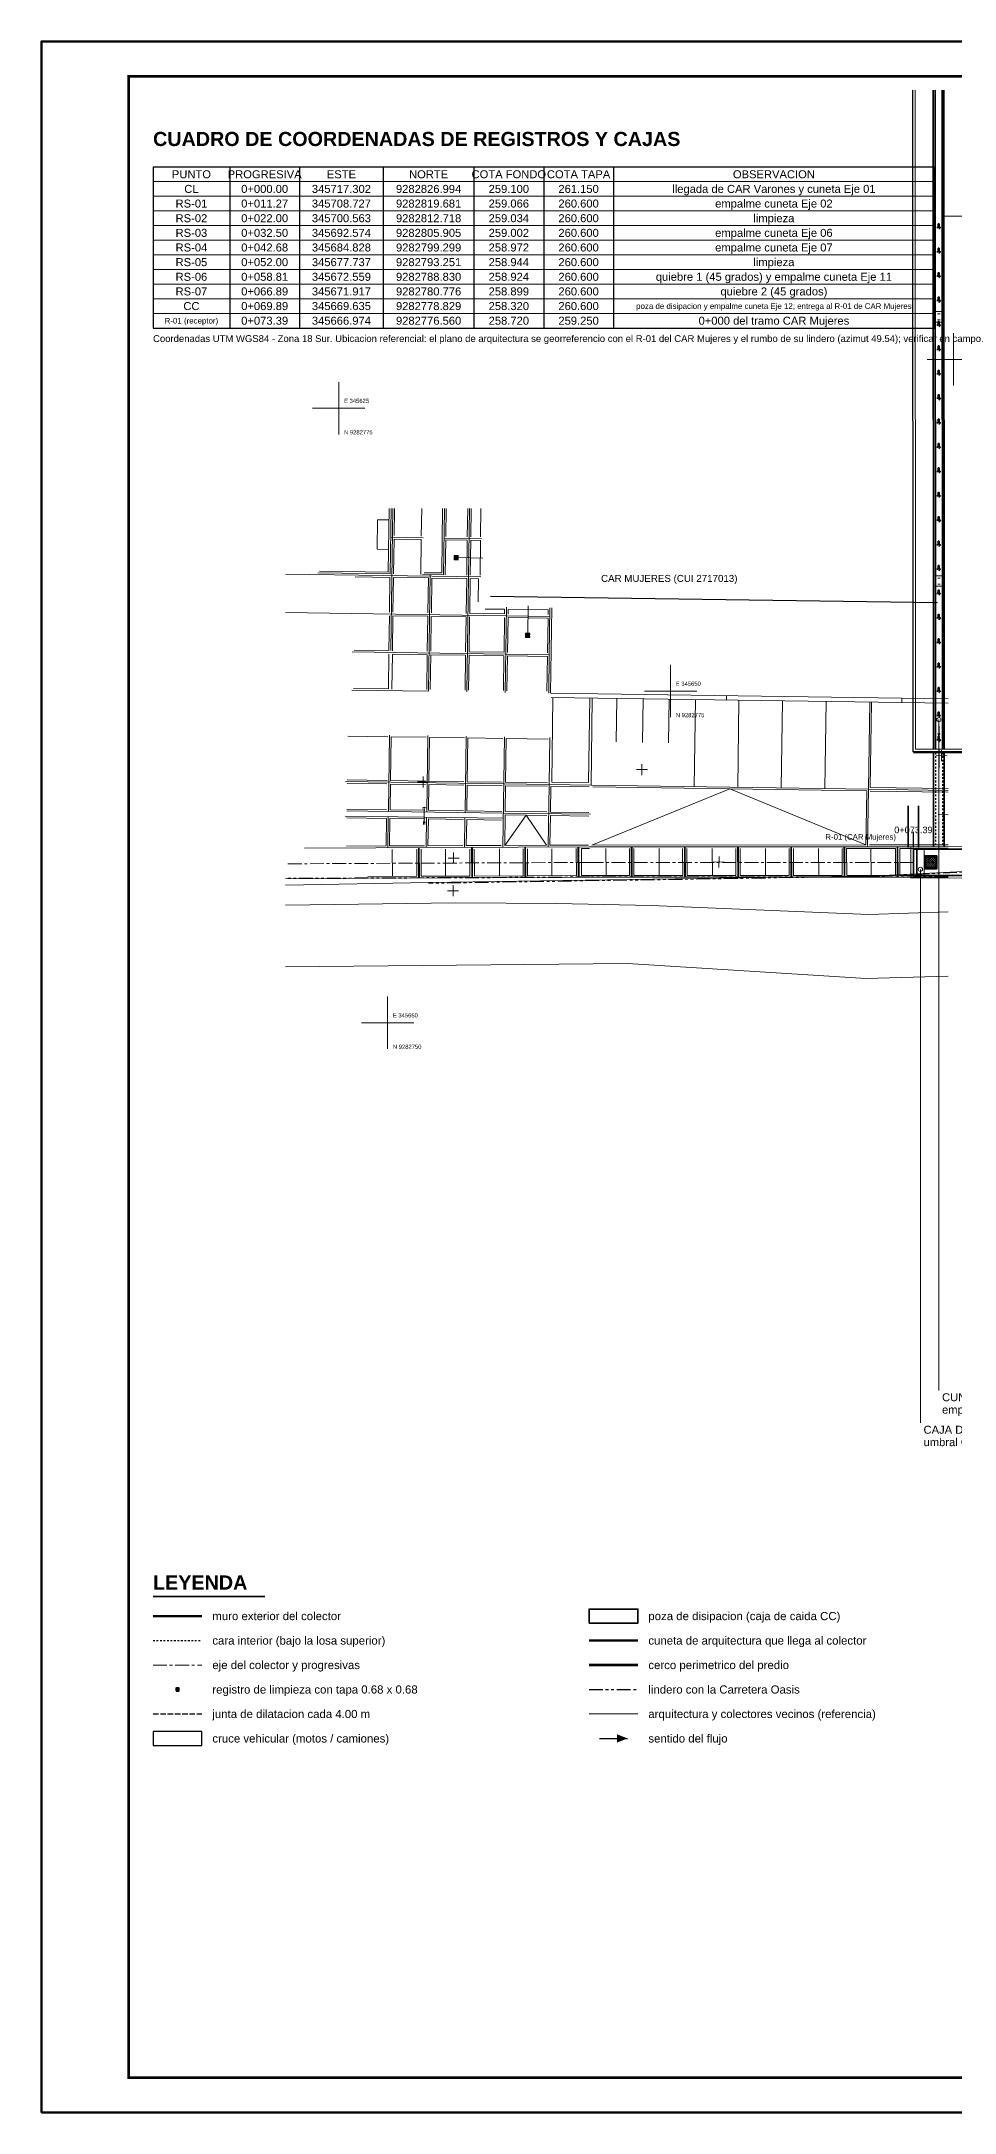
# Model space of a CAD drawing. Header units: metres. Extents: x 349021 to 349543, y 9281040 to 9281959.
# Drawn here: x 349041 to 349093.3, y 9281839.8 to 9281958.6 of the extents above; entities that cross this region are included whole.
import ezdxf
from ezdxf.enums import TextEntityAlignment as Align

# ---------------------------------------------------------------- set-up
doc = ezdxf.new("R2010")
doc.units = ezdxf.units.M
doc.header["$LTSCALE"] = 0.25
for name, pattern in [('CENTER', [5.08, 3.175, -0.635, 0.635, -0.635]), ('DASHED', [1.524, 1.27, -0.254]), ('HIDDEN', [0.375, 0.25, -0.125]), ('PHANTOM', [6.35, 3.175, -0.635, 0.635, -0.635, 0.635, -0.635])]:
    doc.linetypes.add(name, pattern=pattern)
for name, color, linetype, lineweight in [('ARQ-BASE', 8, 'CONTINUOUS', 13), ('ARQ-TEXTO', 8, 'CONTINUOUS', 13), ('CERCO', 14, 'CONTINUOUS', 40), ('CONCRETO', 250, 'CONTINUOUS', 50), ('CONCRETO-OCULTO', 8, 'HIDDEN', 25), ('CUNETA', 3, 'CONTINUOUS', 35), ('EJE-COLECTOR', 1, 'CENTER', 18), ('GRILLA', 9, 'CONTINUOUS', 13), ('LLAMADAS', 30, 'CONTINUOUS', 18), ('MARCO', 7, 'CONTINUOUS', 50), ('MARCO-METALICO', 32, 'CONTINUOUS', 40), ('POZA', 34, 'CONTINUOUS', 35), ('REGISTRO', 32, 'CONTINUOUS', 35), ('REGISTRO-TAPA', 30, 'CONTINUOUS', 18), ('TITULOS', 160, 'CONTINUOUS', 35)]:
    doc.layers.add(name, color=color, linetype=linetype, lineweight=lineweight)
for name, color, linetype in [('CRUCE-VEHICULAR', 30, 'CONTINUOUS'), ('CUNETA-OCULTA', 3, 'HIDDEN'), ('FLUJO', 150, 'CONTINUOUS'), ('JUNTAS', 8, 'DASHED'), ('LEYENDA', 7, 'CONTINUOUS'), ('LINDERO', 6, 'PHANTOM'), ('PROGRESIVAS', 5, 'CONTINUOUS'), ('TEXTOS', 7, 'CONTINUOUS'), ('TEXTOS-NOTAS', 7, 'CONTINUOUS')]:
    doc.layers.add(name, color=color, linetype=linetype)
doc.styles.get("Standard").update_dxf_attribs({"font": 'arial.ttf'})
doc.styles.add('TITULOS', font='arialbd.ttf')

# ---------------------------------------------------------------- blocks, each defined once
blk = doc.blocks.new('REGISTRO-PLANTA')
at = {"layer": 'MARCO-METALICO'}
blk.add_lwpolyline([(-0.35, -0.35), (0.35, -0.35), (0.35, 0.35), (-0.35, 0.35)], close=True, dxfattribs=at)
for centre in [(-0.12, 0), (0.12, 0)]:
    blk.add_circle(centre, 0.015, dxfattribs=at)
at = {"layer": 'REGISTRO'}
blk.add_lwpolyline([(-0.3, -0.3), (0.3, -0.3), (0.3, 0.3), (-0.3, 0.3)], close=True, dxfattribs=at)
at = {"layer": 'REGISTRO-TAPA'}
for p, q in [((-0.29, 0.2765), (-0.2765, 0.29)), ((-0.29, 0.1632), (-0.1632, 0.29)), ((-0.29, 0.0499), (-0.0499, 0.29)), ((-0.29, -0.0634), (0.0634, 0.29)), ((-0.29, -0.1767), (0.1767, 0.29)), ((-0.29, -0.29), (0.29, 0.29)), ((-0.1767, -0.29), (0.29, 0.1767)), ((-0.0634, -0.29), (0.29, 0.0634)), ((0.0499, -0.29), (0.29, -0.0499)), ((0.1632, -0.29), (0.29, -0.1632)), ((0.2765, -0.29), (0.29, -0.2765))]:
    blk.add_line(p, q, dxfattribs=at)
blk = doc.blocks.new('SIMB-FLECHA')
at = {"layer": 'FLUJO'}
blk.add_lwpolyline([(-4, 0), (4, 0)], dxfattribs=at)
blk.add_solid([(4, 0), (1, 1.2), (1, -1.2)], dxfattribs=at)

msp = doc.modelspace()

# ---------------------------------------------------------------- linework, layer by layer
at = {"layer": 'ARQ-BASE'}
msp.add_line((349072.38, 9281862.654), (349075.18, 9281862.654), dxfattribs=at)
for points in [[(349090.925, 9281955.79), (349090.944, 9281917.841)], [(349090.94, 9281955.79), (349090.959, 9281917.856)], [(349091.07, 9281955.79), (349091.089, 9281917.986)], [(349092.126, 9281955.79), (349092.138, 9281918.001), (349091.104, 9281918.001), (349091.085, 9281955.79)], [(349091.085, 9281955.79), (349091.104, 9281918.001)], [(349102.335, 9281948.574), (349092.723, 9281948.574), (349092.738, 9281918.001), (349100.811, 9281918.001), (349100.815, 9281925.219), (349102.335, 9281925.219), (349102.335, 9281948.574)], [(349092.126, 9281943.092), (349092.726, 9281943.092), (349092.726, 9281942.492), (349092.126, 9281942.492)], [(349092.367, 9281942.962), (349092.504, 9281942.962)], [(349092.367, 9281942.618), (349092.504, 9281942.618)], [(349060.257, 9281931.157), (349060.232, 9281929.457)], [(349060.914, 9281931.147), (349060.257, 9281931.157)], [(349060.923, 9281931.79), (349060.87, 9281928.147)], [(349061.024, 9281931.79), (349060.969, 9281928.046)], [(349061.005, 9281923.645), (349061.123, 9281931.79)], [(349061.201, 9281930.243), (349061.223, 9281931.79)], [(349062.786, 9281931.79), (349062.763, 9281930.22)], [(349063.986, 9281931.79), (349063.932, 9281928.103)], [(349064.086, 9281931.79), (349064.031, 9281928.001)], [(349064.163, 9281930.2), (349064.186, 9281931.79)], [(349065.371, 9281921.281), (349065.524, 9281931.79)], [(349065.423, 9281931.79), (349065.4, 9281930.182)], [(349065.6, 9281930.179), (349065.623, 9281931.79)], [(349066.183, 9281931.79), (349066.16, 9281930.171)], [(349060.999, 9281930.146), (349062.862, 9281930.119)], [(349061.169, 9281928.043), (349061.198, 9281930.043)], [(349061.198, 9281930.043), (349062.76, 9281930.02)], [(349062.76, 9281930.02), (349062.731, 9281928.02)], [(349064.061, 9281930.101), (349066.206, 9281930.07)], [(349064.131, 9281928), (349064.16, 9281930)], [(349064.16, 9281930), (349065.397, 9281929.982)], [(349065.397, 9281929.982), (349065.368, 9281927.982)], [(349065.568, 9281927.979), (349065.597, 9281929.979)], [(349065.597, 9281929.979), (349066.157, 9281929.971)], [(349066.157, 9281929.971), (349066.128, 9281927.971)], [(349060.232, 9281929.457), (349060.889, 9281929.447)], [(349064.641, 9281929.108), (349064.637, 9281928.858)], [(349064.637, 9281928.858), (349064.887, 9281928.854)], [(349064.891, 9281929.104), (349064.641, 9281929.108)], [(349064.646, 9281929.103), (349064.642, 9281928.863)], [(349064.642, 9281928.875), (349064.882, 9281928.872)], [(349064.882, 9281928.867), (349064.642, 9281928.87)], [(349064.642, 9281928.863), (349064.882, 9281928.859)], [(349064.643, 9281928.945), (349064.883, 9281928.942)], [(349064.883, 9281928.937), (349064.643, 9281928.94)], [(349064.643, 9281928.935), (349064.883, 9281928.932)], [(349064.883, 9281928.927), (349064.643, 9281928.93)], [(349064.643, 9281928.925), (349064.883, 9281928.922)], [(349064.883, 9281928.917), (349064.643, 9281928.92)], [(349064.643, 9281928.915), (349064.883, 9281928.912)], [(349064.883, 9281928.907), (349064.643, 9281928.91)], [(349064.643, 9281928.905), (349064.883, 9281928.902)], [(349064.883, 9281928.897), (349064.643, 9281928.9)], [(349064.643, 9281928.895), (349064.883, 9281928.892)], [(349064.883, 9281928.887), (349064.643, 9281928.89)], [(349064.643, 9281928.885), (349064.883, 9281928.882)], [(349064.882, 9281928.877), (349064.643, 9281928.88)], [(349064.644, 9281929.015), (349064.884, 9281929.012)], [(349064.884, 9281929.007), (349064.644, 9281929.01)], [(349064.644, 9281929.005), (349064.884, 9281929.002)], [(349064.884, 9281928.997), (349064.644, 9281929)], [(349064.644, 9281928.995), (349064.884, 9281928.992)], [(349064.884, 9281928.987), (349064.644, 9281928.99)], [(349064.644, 9281928.985), (349064.884, 9281928.982)], [(349064.884, 9281928.977), (349064.644, 9281928.98)], [(349064.644, 9281928.975), (349064.884, 9281928.972)], [(349064.884, 9281928.967), (349064.644, 9281928.97)], [(349064.644, 9281928.965), (349064.884, 9281928.962)], [(349064.884, 9281928.957), (349064.644, 9281928.96)], [(349064.644, 9281928.955), (349064.884, 9281928.952)], [(349064.884, 9281928.947), (349064.644, 9281928.95)], [(349064.885, 9281929.077), (349064.645, 9281929.08)], [(349064.645, 9281929.075), (349064.885, 9281929.072)], [(349064.885, 9281929.067), (349064.645, 9281929.07)], [(349064.645, 9281929.065), (349064.885, 9281929.062)], [(349064.885, 9281929.057), (349064.645, 9281929.06)], [(349064.645, 9281929.055), (349064.885, 9281929.052)], [(349064.885, 9281929.047), (349064.645, 9281929.05)], [(349064.645, 9281929.045), (349064.885, 9281929.042)], [(349064.885, 9281929.037), (349064.645, 9281929.04)], [(349064.645, 9281929.035), (349064.885, 9281929.032)], [(349064.885, 9281929.027), (349064.645, 9281929.03)], [(349064.645, 9281929.025), (349064.885, 9281929.022)], [(349064.885, 9281929.017), (349064.645, 9281929.02)], [(349064.886, 9281929.099), (349064.646, 9281929.103)], [(349064.646, 9281929.095), (349064.886, 9281929.092)], [(349064.886, 9281929.087), (349064.646, 9281929.09)], [(349064.646, 9281929.085), (349064.885, 9281929.082)], [(349064.883, 9281928.882), (349064.882, 9281928.877)], [(349064.882, 9281928.872), (349064.882, 9281928.867)], [(349064.883, 9281928.942), (349064.883, 9281928.937)], [(349064.883, 9281928.932), (349064.883, 9281928.927)], [(349064.883, 9281928.922), (349064.883, 9281928.917)], [(349064.883, 9281928.912), (349064.883, 9281928.907)], [(349064.883, 9281928.902), (349064.883, 9281928.897)], [(349064.883, 9281928.892), (349064.883, 9281928.887)], [(349064.884, 9281929.012), (349064.884, 9281929.007)], [(349064.884, 9281929.002), (349064.884, 9281928.997)], [(349064.884, 9281928.992), (349064.884, 9281928.987)], [(349064.884, 9281928.982), (349064.884, 9281928.977)], [(349064.884, 9281928.972), (349064.884, 9281928.967)], [(349064.884, 9281928.962), (349064.884, 9281928.957)], [(349064.884, 9281928.952), (349064.884, 9281928.947)], [(349064.885, 9281929.082), (349064.885, 9281929.077)], [(349064.885, 9281929.072), (349064.885, 9281929.067)], [(349064.885, 9281929.062), (349064.885, 9281929.057)], [(349064.885, 9281929.052), (349064.885, 9281929.047)], [(349064.885, 9281929.042), (349064.885, 9281929.037)], [(349064.885, 9281929.032), (349064.885, 9281929.027)], [(349064.885, 9281929.022), (349064.885, 9281929.017)], [(349064.886, 9281929.092), (349064.886, 9281929.087)], [(349064.889, 9281928.979), (349066.29, 9281928.959)], [(349066.174, 9281927.87), (349054.98, 9281928.033)], [(349060.969, 9281928.046), (349056.819, 9281928.106)], [(349060.87, 9281928.147), (349056.921, 9281928.205)], [(349058.966, 9281927.875), (349060.966, 9281927.846)], [(349060.966, 9281927.846), (349060.937, 9281925.846)], [(349061.137, 9281925.843), (349061.166, 9281927.843)], [(349061.166, 9281927.843), (349063.166, 9281927.814)], [(349064.031, 9281928.001), (349062.831, 9281928.019)], [(349063.932, 9281928.103), (349062.932, 9281928.117)], [(349063.166, 9281927.814), (349063.137, 9281925.814)], [(349063.171, 9281921.313), (349063.269, 9281928.013)], [(349063.337, 9281925.811), (349063.366, 9281927.811)], [(349063.366, 9281927.811), (349065.365, 9281927.782)], [(349065.365, 9281927.782), (349065.336, 9281925.782)], [(349065.536, 9281925.779), (349065.565, 9281927.779)], [(349065.565, 9281927.779), (349066.05, 9281927.772)], [(349066.05, 9281927.772), (349066.031, 9281926.437)], [(349092.133, 9281927.941), (349092.733, 9281927.941), (349092.733, 9281927.341), (349092.133, 9281927.341)], [(349092.374, 9281927.811), (349092.512, 9281927.811)], [(349092.374, 9281927.468), (349092.512, 9281927.468)], [(349066.425, 9281926.032), (349067.54, 9281926.016)], [(349092.364, 9281926.405), (349066.736, 9281926.778)], [(349092.363, 9281926.38), (349066.736, 9281926.753)], [(349067.54, 9281926.016), (349067.536, 9281925.75)], [(349067.571, 9281921.249), (349067.642, 9281926.139)], [(349067.736, 9281925.747), (349067.74, 9281926.013)], [(349067.74, 9281926.013), (349070.035, 9281925.98)], [(349068.868, 9281924.646), (349068.891, 9281926.221)], [(349070.035, 9281925.98), (349070.031, 9281925.714)], [(349070.097, 9281923.413), (349070.137, 9281926.103)], [(349070.165, 9281921.212), (349070.237, 9281926.102)], [(349054.98, 9281925.833), (349070.129, 9281925.613)], [(349060.934, 9281925.646), (349060.905, 9281923.646)], [(349061.105, 9281923.644), (349061.134, 9281925.643)], [(349061.134, 9281925.643), (349063.134, 9281925.614)], [(349063.134, 9281925.614), (349063.105, 9281923.614)], [(349063.305, 9281923.612), (349063.334, 9281925.611)], [(349063.334, 9281925.611), (349065.333, 9281925.582)], [(349065.333, 9281925.582), (349065.304, 9281923.582)], [(349065.504, 9281923.58), (349065.533, 9281925.579)], [(349067.536, 9281925.75), (349065.536, 9281925.779)], [(349067.533, 9281925.55), (349067.504, 9281923.551)], [(349067.704, 9281923.548), (349067.733, 9281925.547)], [(349067.733, 9281925.547), (349070.028, 9281925.514)], [(349070.028, 9281925.514), (349069.999, 9281923.514)], [(349060.905, 9281923.646), (349058.905, 9281923.675)], [(349068.743, 9281924.648), (349068.739, 9281924.398)], [(349068.739, 9281924.398), (349068.989, 9281924.394)], [(349068.993, 9281924.644), (349068.743, 9281924.648)], [(349068.748, 9281924.643), (349068.744, 9281924.403)], [(349068.984, 9281924.417), (349068.744, 9281924.42)], [(349068.744, 9281924.415), (349068.984, 9281924.412)], [(349068.984, 9281924.407), (349068.744, 9281924.41)], [(349068.744, 9281924.403), (349068.984, 9281924.399)], [(349068.985, 9281924.487), (349068.745, 9281924.49)], [(349068.745, 9281924.485), (349068.985, 9281924.482)], [(349068.985, 9281924.477), (349068.745, 9281924.48)], [(349068.745, 9281924.475), (349068.985, 9281924.472)], [(349068.985, 9281924.467), (349068.745, 9281924.47)], [(349068.745, 9281924.465), (349068.985, 9281924.462)], [(349068.985, 9281924.457), (349068.745, 9281924.46)], [(349068.745, 9281924.455), (349068.985, 9281924.452)], [(349068.985, 9281924.447), (349068.745, 9281924.45)], [(349068.745, 9281924.445), (349068.985, 9281924.442)], [(349068.985, 9281924.437), (349068.745, 9281924.44)], [(349068.745, 9281924.435), (349068.985, 9281924.432)], [(349068.985, 9281924.427), (349068.745, 9281924.43)], [(349068.745, 9281924.425), (349068.984, 9281924.422)], [(349068.986, 9281924.557), (349068.746, 9281924.56)], [(349068.746, 9281924.555), (349068.986, 9281924.552)], [(349068.986, 9281924.547), (349068.746, 9281924.55)], [(349068.746, 9281924.545), (349068.986, 9281924.542)], [(349068.986, 9281924.537), (349068.746, 9281924.54)], [(349068.746, 9281924.535), (349068.986, 9281924.532)], [(349068.986, 9281924.527), (349068.746, 9281924.53)], [(349068.746, 9281924.525), (349068.986, 9281924.522)], [(349068.986, 9281924.517), (349068.746, 9281924.52)], [(349068.746, 9281924.515), (349068.986, 9281924.512)], [(349068.986, 9281924.507), (349068.746, 9281924.51)], [(349068.746, 9281924.505), (349068.986, 9281924.502)], [(349068.986, 9281924.497), (349068.746, 9281924.5)], [(349068.746, 9281924.495), (349068.986, 9281924.492)], [(349068.987, 9281924.627), (349068.747, 9281924.63)], [(349068.747, 9281924.625), (349068.987, 9281924.622)], [(349068.987, 9281924.617), (349068.747, 9281924.62)], [(349068.747, 9281924.615), (349068.987, 9281924.612)], [(349068.987, 9281924.607), (349068.747, 9281924.61)], [(349068.747, 9281924.605), (349068.987, 9281924.602)], [(349068.987, 9281924.597), (349068.747, 9281924.6)], [(349068.747, 9281924.595), (349068.987, 9281924.592)], [(349068.987, 9281924.587), (349068.747, 9281924.59)], [(349068.747, 9281924.585), (349068.987, 9281924.582)], [(349068.987, 9281924.577), (349068.747, 9281924.58)], [(349068.747, 9281924.575), (349068.987, 9281924.572)], [(349068.987, 9281924.567), (349068.747, 9281924.57)], [(349068.747, 9281924.565), (349068.987, 9281924.562)], [(349068.988, 9281924.639), (349068.748, 9281924.643)], [(349068.748, 9281924.635), (349068.988, 9281924.632)], [(349068.984, 9281924.422), (349068.984, 9281924.417)], [(349068.984, 9281924.412), (349068.984, 9281924.407)], [(349068.986, 9281924.492), (349068.985, 9281924.487)], [(349068.985, 9281924.482), (349068.985, 9281924.477)], [(349068.985, 9281924.472), (349068.985, 9281924.467)], [(349068.985, 9281924.462), (349068.985, 9281924.457)], [(349068.985, 9281924.452), (349068.985, 9281924.447)], [(349068.985, 9281924.442), (349068.985, 9281924.437)], [(349068.985, 9281924.432), (349068.985, 9281924.427)], [(349068.987, 9281924.562), (349068.986, 9281924.557)], [(349068.986, 9281924.552), (349068.986, 9281924.547)], [(349068.986, 9281924.542), (349068.986, 9281924.537)], [(349068.986, 9281924.532), (349068.986, 9281924.527)], [(349068.986, 9281924.522), (349068.986, 9281924.517)], [(349068.986, 9281924.512), (349068.986, 9281924.507)], [(349068.986, 9281924.502), (349068.986, 9281924.497)], [(349068.988, 9281924.632), (349068.987, 9281924.627)], [(349068.987, 9281924.622), (349068.987, 9281924.617)], [(349068.987, 9281924.612), (349068.987, 9281924.607)], [(349068.987, 9281924.602), (349068.987, 9281924.597)], [(349068.987, 9281924.592), (349068.987, 9281924.587)], [(349068.987, 9281924.582), (349068.987, 9281924.577)], [(349068.987, 9281924.572), (349068.987, 9281924.567)], [(349058.804, 9281923.577), (349070.097, 9281923.413)], [(349060.902, 9281923.446), (349060.873, 9281921.447)], [(349061.073, 9281921.444), (349061.102, 9281923.444)], [(349061.102, 9281923.444), (349063.102, 9281923.414)], [(349063.102, 9281923.414), (349063.073, 9281921.415)], [(349063.273, 9281921.412), (349063.302, 9281923.412)], [(349063.302, 9281923.412), (349065.302, 9281923.383)], [(349065.302, 9281923.383), (349065.272, 9281921.383)], [(349065.472, 9281921.38), (349065.501, 9281923.38)], [(349065.501, 9281923.38), (349067.501, 9281923.351)], [(349067.504, 9281923.551), (349065.504, 9281923.58)], [(349067.501, 9281923.351), (349067.472, 9281921.351)], [(349067.672, 9281921.348), (349067.701, 9281923.348)], [(349067.701, 9281923.348), (349069.996, 9281923.314)], [(349069.996, 9281923.314), (349069.967, 9281921.314)], [(349070.097, 9281923.413), (349070.065, 9281921.213)], [(349063.171, 9281921.313), (349058.772, 9281921.377)], [(349060.873, 9281921.447), (349058.873, 9281921.476)], [(349070.167, 9281921.311), (349070.167, 9281921.311)], [(349184, 9281920.5), (349183.616, 9281920.293), (349173.458, 9281917.088), (349163.015, 9281915.119), (349143.537, 9281913.738), (349122.007, 9281912.377), (349088.836, 9281910.738), (349063.168, 9281910.35), (349054.98, 9281910.189)], [(349092.98, 9281920.63), (349070.212, 9281920.961)], [(349070.215, 9281921.211), (349092.98, 9281920.88)], [(349070.312, 9281920.959), (349070.241, 9281916.11)], [(349072.346, 9281916.079), (349072.416, 9281920.929)], [(349072.494, 9281915.927), (349072.566, 9281920.927)], [(349073.976, 9281920.906), (349073.94, 9281918.406)], [(349075.476, 9281920.884), (349075.44, 9281918.385)], [(349076.976, 9281920.863), (349076.939, 9281918.363)], [(349078.476, 9281920.841), (349078.403, 9281915.841)], [(349080.264, 9281921.065), (349080.261, 9281920.815)], [(349080.975, 9281920.804), (349080.903, 9281915.805)], [(349083.475, 9281920.768), (349083.402, 9281915.769)], [(349085.975, 9281920.732), (349085.902, 9281915.732)], [(349088.475, 9281920.695), (349088.402, 9281915.696)], [(349088.475, 9281920.695), (349088.402, 9281915.696)], [(349088.574, 9281920.694), (349088.503, 9281915.794)], [(349090.313, 9281920.919), (349090.31, 9281920.669)], [(349060.833, 9281918.707), (349058.553, 9281918.74)], [(349060.871, 9281914.423), (349060.935, 9281918.805)], [(349061.033, 9281918.704), (349060.997, 9281916.194)], [(349063.033, 9281918.675), (349061.033, 9281918.704)], [(349063.134, 9281918.773), (349063.071, 9281914.391)], [(349063.233, 9281918.672), (349063.196, 9281916.162)], [(349065.233, 9281918.643), (349063.233, 9281918.672)], [(349065.334, 9281918.741), (349065.27, 9281914.36)], [(349065.433, 9281918.64), (349065.396, 9281916.13)], [(349067.432, 9281918.611), (349065.433, 9281918.64)], [(349067.534, 9281918.709), (349067.442, 9281912.375)], [(349067.632, 9281918.608), (349067.596, 9281916.098)], [(349070.027, 9281918.573), (349067.632, 9281918.608)], [(349070.129, 9281918.672), (349070.089, 9281915.962)], [(349090.944, 9281918.001), (349090.944, 9281918.001)], [(349121.31, 9281917.841), (349090.944, 9281917.841)], [(349121.035, 9281917.856), (349090.959, 9281917.856)], [(349121.035, 9281917.986), (349091.089, 9281917.986)], [(349121.31, 9281918.001), (349091.104, 9281918.001)], [(349092.463, 9281918.001), (349092.456, 9281916.901)], [(349092.589, 9281917.309), (349092.598, 9281917.939)], [(349075.092, 9281916.831), (349075.722, 9281916.822)], [(349075.402, 9281916.512), (349075.411, 9281917.142)], [(349092.279, 9281917.629), (349092.909, 9281917.62)], [(349058.415, 9281916.132), (349070.089, 9281915.962)], [(349060.794, 9281915.997), (349058.514, 9281916.03)], [(349058.517, 9281916.23), (349060.797, 9281916.197)], [(349060.994, 9281915.994), (349060.972, 9281914.521)], [(349062.993, 9281915.965), (349060.994, 9281915.994)], [(349060.997, 9281916.194), (349062.996, 9281916.165)], [(349062.551, 9281916.122), (349063.181, 9281916.113)], [(349062.862, 9281915.802), (349062.871, 9281916.432)], [(349063.193, 9281915.962), (349063.172, 9281914.489)], [(349065.193, 9281915.933), (349063.193, 9281915.962)], [(349063.196, 9281916.162), (349065.196, 9281916.133)], [(349065.393, 9281915.93), (349065.372, 9281914.457)], [(349067.393, 9281915.901), (349065.393, 9281915.93)], [(349065.396, 9281916.13), (349067.396, 9281916.101)], [(349067.593, 9281915.898), (349067.572, 9281914.425)], [(349069.988, 9281915.864), (349067.593, 9281915.898)], [(349067.596, 9281916.098), (349069.991, 9281916.064)], [(349070.089, 9281915.962), (349070.037, 9281912.386)], [(349070.089, 9281915.962), (349072.494, 9281915.927)], [(349070.188, 9281915.861), (349070.166, 9281914.388)], [(349072.392, 9281915.829), (349070.188, 9281915.861)], [(349070.241, 9281916.11), (349072.346, 9281916.079)], [(349072.494, 9281915.927), (349088.402, 9281915.696)], [(349072.544, 9281912.497), (349080.446, 9281915.712)], [(349072.592, 9281915.826), (349088.3, 9281915.597)], [(349080.446, 9281915.712), (349088.256, 9281912.499)], [(349088.3, 9281915.597), (349088.255, 9281912.499)], [(349088.354, 9281912.399), (349088.402, 9281915.696)], [(349088.402, 9281915.696), (349088.354, 9281912.399)], [(349088.402, 9281915.696), (349092.98, 9281915.629)], [(349088.402, 9281915.696), (349092.98, 9281915.629)], [(349088.5, 9281915.594), (349092.98, 9281915.529)], [(349088.503, 9281915.794), (349092.98, 9281915.729)], [(349058.387, 9281914.159), (349067.466, 9281914.027)], [(349058.493, 9281914.557), (349060.772, 9281914.524)], [(349058.497, 9281914.457), (349060.871, 9281914.423)], [(349060.866, 9281914.123), (349060.841, 9281912.344)], [(349060.871, 9281914.423), (349067.47, 9281914.327)], [(349060.972, 9281914.521), (349062.972, 9281914.492)], [(349062.809, 9281914.616), (349062.935, 9281914.677)], [(349062.935, 9281914.677), (349062.921, 9281913.763)], [(349062.935, 9281914.677), (349063.059, 9281914.613)], [(349063.172, 9281914.489), (349065.172, 9281914.46)], [(349065.372, 9281914.457), (349067.372, 9281914.428)], [(349067.47, 9281914.329), (349072.469, 9281914.258)], [(349067.569, 9281914.227), (349067.543, 9281912.475)], [(349067.543, 9281912.475), (349068.766, 9281914.21)], [(349069.963, 9281914.192), (349067.569, 9281914.227)], [(349067.572, 9281914.425), (349069.966, 9281914.391)], [(349068.766, 9281914.21), (349069.938, 9281912.486)], [(349070.163, 9281914.19), (349070.139, 9281912.487)], [(349072.368, 9281914.158), (349070.163, 9281914.19)], [(349070.166, 9281914.388), (349072.371, 9281914.356)], [(349092.403, 9281914.24), (349092.98, 9281914.232)], [(349092.713, 9281913.92), (349092.722, 9281914.55)], [(349058.492, 9281914.057), (349060.765, 9281914.024)], [(349060.765, 9281914.024), (349060.742, 9281912.444)], [(349060.965, 9281914.023), (349060.941, 9281912.445)], [(349062.965, 9281913.994), (349060.965, 9281914.023)], [(349062.886, 9281913.854), (349062.883, 9281913.675)], [(349062.96, 9281913.853), (349062.957, 9281913.674)], [(349063.066, 9281914.091), (349063.042, 9281912.395)], [(349063.165, 9281913.991), (349063.142, 9281912.455)], [(349065.165, 9281913.962), (349063.165, 9281913.991)], [(349065.266, 9281914.06), (349065.241, 9281912.364)], [(349065.365, 9281913.959), (349065.343, 9281912.465)], [(349067.365, 9281913.93), (349065.365, 9281913.959)], [(349056.055, 9281912.322), (349072.412, 9281912.397)], [(349060.742, 9281912.444), (349058.468, 9281912.433)], [(349060.941, 9281912.445), (349062.942, 9281912.454)], [(349061.096, 9281912.245), (349061.103, 9281910.696)], [(349062.496, 9281912.252), (349062.503, 9281910.703)], [(349062.596, 9281912.352), (349062.604, 9281910.603)], [(349062.646, 9281912.352), (349062.654, 9281910.603)], [(349062.753, 9281910.704), (349062.746, 9281912.253)], [(349063.142, 9281912.455), (349065.143, 9281912.464)], [(349064.146, 9281912.259), (349064.153, 9281910.71)], [(349064.296, 9281911.751), (349064.926, 9281911.742)], [(349064.607, 9281911.431), (349064.616, 9281912.061)], [(349065.343, 9281912.465), (349067.344, 9281912.474)], [(349065.546, 9281912.266), (349065.553, 9281910.717)], [(349065.646, 9281912.366), (349065.654, 9281910.617)], [(349065.696, 9281912.366), (349065.704, 9281910.617)], [(349065.803, 9281910.718), (349065.796, 9281912.267)], [(349067.246, 9281912.274), (349067.253, 9281910.725)], [(349067.543, 9281912.475), (349069.938, 9281912.486)], [(349068.596, 9281912.28), (349068.603, 9281910.731)], [(349068.695, 9281912.38), (349068.704, 9281910.631)], [(349068.745, 9281912.381), (349068.754, 9281910.632)], [(349068.853, 9281910.732), (349068.846, 9281912.281)], [(349070.139, 9281912.487), (349072.343, 9281912.497)], [(349070.246, 9281912.287), (349070.253, 9281910.738)], [(349071.646, 9281912.293), (349071.653, 9281910.745)], [(349071.746, 9281912.394), (349071.753, 9281910.645)], [(349071.796, 9281912.395), (349071.804, 9281910.646)], [(349071.946, 9281912.295), (349072.412, 9281912.297)], [(349071.953, 9281910.746), (349071.946, 9281912.295)], [(349072.412, 9281912.397), (349092.98, 9281912.399)], [(349088.354, 9281912.399), (349072.442, 9281912.397)], [(349088.255, 9281912.499), (349072.544, 9281912.497)], [(349073.346, 9281912.298), (349073.353, 9281910.748)], [(349074.696, 9281912.297), (349074.703, 9281910.749)], [(349074.795, 9281912.398), (349074.803, 9281910.648)], [(349074.845, 9281912.398), (349074.853, 9281910.649)], [(349074.953, 9281910.749), (349074.946, 9281912.298)], [(349076.396, 9281912.298), (349076.403, 9281910.745)], [(349077.746, 9281912.298), (349077.753, 9281910.749)], [(349077.845, 9281912.398), (349077.853, 9281910.649)], [(349077.895, 9281912.398), (349077.903, 9281910.649)], [(349078.003, 9281910.749), (349077.996, 9281912.298)], [(349079.446, 9281912.298), (349079.453, 9281910.745)], [(349079.826, 9281911.21), (349079.836, 9281911.84)], [(349080.796, 9281912.298), (349080.803, 9281910.749)], [(349080.895, 9281912.398), (349080.904, 9281910.649)], [(349080.945, 9281912.398), (349080.954, 9281910.649)], [(349081.053, 9281910.749), (349081.046, 9281912.298)], [(349082.496, 9281912.298), (349082.503, 9281910.745)], [(349083.846, 9281912.299), (349083.853, 9281910.749)], [(349083.945, 9281912.399), (349083.953, 9281910.649)], [(349083.995, 9281912.399), (349084.003, 9281910.649)], [(349084.103, 9281910.75), (349084.096, 9281912.299)], [(349085.546, 9281912.299), (349085.553, 9281910.745)], [(349086.896, 9281912.299), (349086.903, 9281910.75)], [(349086.995, 9281912.399), (349087.003, 9281910.65)], [(349087.045, 9281912.399), (349087.053, 9281910.65)], [(349087.146, 9281912.299), (349089.946, 9281912.299)], [(349087.153, 9281910.75), (349087.146, 9281912.299)], [(349092.98, 9281912.399), (349088.354, 9281912.399)], [(349092.98, 9281912.499), (349088.455, 9281912.499)], [(349088.546, 9281912.299), (349088.553, 9281910.746)], [(349089.946, 9281912.299), (349089.953, 9281910.75)], [(349090.045, 9281912.399), (349090.053, 9281910.65)], [(349090.095, 9281912.399), (349090.104, 9281910.65)], [(349090.196, 9281912.299), (349092.98, 9281912.3)], [(349090.203, 9281910.75), (349090.196, 9281912.299)], [(349091.596, 9281912.299), (349091.603, 9281910.746)], [(349072.417, 9281910.648), (349054.98, 9281910.568)], [(349062.503, 9281910.703), (349059.703, 9281910.69)], [(349065.553, 9281910.717), (349062.753, 9281910.704)], [(349068.603, 9281910.731), (349065.803, 9281910.718)], [(349071.653, 9281910.745), (349068.853, 9281910.732)], [(349072.416, 9281910.748), (349071.953, 9281910.746)], [(349074.703, 9281910.749), (349072.416, 9281910.748)], [(349092.98, 9281910.65), (349072.417, 9281910.648)], [(349077.753, 9281910.749), (349074.953, 9281910.749)], [(349080.803, 9281910.749), (349078.003, 9281910.749)], [(349079.516, 9281911.53), (349080.146, 9281911.52)], [(349083.853, 9281910.749), (349081.053, 9281910.749)], [(349086.903, 9281910.75), (349084.103, 9281910.75)], [(349089.953, 9281910.75), (349087.153, 9281910.75)], [(349092.98, 9281910.75), (349090.203, 9281910.75)], [(349091.405, 9281910.75), (349092.98, 9281910.751)], [(349064.269, 9281909.873), (349064.899, 9281909.864)], [(349064.579, 9281909.554), (349064.589, 9281910.184)], [(349064.722, 9281909.178), (349054.98, 9281909.038)], [(349070.507, 9281909.144), (349064.722, 9281909.178)], [(349075.939, 9281909.018), (349070.507, 9281909.144)], [(349088.414, 9281908.513), (349075.939, 9281909.018)], [(349092.98, 9281908.668), (349088.414, 9281908.513)], [(349054.98, 9281905.51), (349074.582, 9281905.7)], [(349074.582, 9281905.7), (349088.273, 9281904.836)], [(349088.273, 9281904.836), (349092.98, 9281904.969)]]:
    msp.add_lwpolyline(points, dxfattribs=at)
at = {"layer": 'CERCO'}
for points, const_width in [([(349090.98, 9281917.79), (349162, 9281917.79)], 0.08), ([(349072.38, 9281865.462), (349075.18, 9281865.462)], 0.14)]:
    msp.add_lwpolyline(points, dxfattribs=dict(at, const_width=const_width))
at = {"layer": 'CONCRETO', "const_width": 0.04}
msp.add_lwpolyline([(349090.83, 9281910.6), (349094.63, 9281910.6), (349094.63, 9281912.4), (349090.83, 9281912.4)], close=True, dxfattribs=at)
at = {"layer": 'CONCRETO', "const_width": 0.14}
msp.add_lwpolyline([(349047.38, 9281868.27), (349050.18, 9281868.27)], dxfattribs=at)
at = {"layer": 'CONCRETO-OCULTO'}
msp.add_line((349047.38, 9281866.866), (349050.18, 9281866.866), dxfattribs=at)
at = {"layer": 'CRUCE-VEHICULAR'}
msp.add_lwpolyline([(349047.38, 9281860.85), (349050.18, 9281860.85), (349050.18, 9281861.65), (349047.38, 9281861.65)], close=True, dxfattribs=at)
at = {"layer": 'CUNETA'}
for points in [[(349092.138, 9281918.001), (349092.119, 9281955.79)], [(349092.238, 9281918.001), (349092.219, 9281955.79)], [(349092.638, 9281918.001), (349092.619, 9281955.79)], [(349092.738, 9281918.001), (349092.719, 9281955.79)], [(349092.33, 9281947.922), (349092.405, 9281947.922), (349092.405, 9281948.122), (349092.455, 9281948.122), (349092.455, 9281947.922), (349092.53, 9281947.922), (349092.43, 9281947.822)], [(349092.33, 9281946.522), (349092.405, 9281946.522), (349092.405, 9281946.722), (349092.455, 9281946.722), (349092.455, 9281946.522), (349092.53, 9281946.522), (349092.43, 9281946.422)], [(349092.33, 9281945.122), (349092.405, 9281945.122), (349092.405, 9281945.322), (349092.455, 9281945.322), (349092.455, 9281945.122), (349092.53, 9281945.122), (349092.43, 9281945.022)], [(349092.33, 9281943.722), (349092.405, 9281943.722), (349092.405, 9281943.922), (349092.455, 9281943.922), (349092.455, 9281943.722), (349092.53, 9281943.722), (349092.43, 9281943.622)], [(349092.33, 9281942.322), (349092.405, 9281942.322), (349092.405, 9281942.522), (349092.455, 9281942.522), (349092.455, 9281942.322), (349092.53, 9281942.322), (349092.43, 9281942.222)], [(349092.33, 9281940.922), (349092.405, 9281940.922), (349092.405, 9281941.122), (349092.455, 9281941.122), (349092.455, 9281940.922), (349092.53, 9281940.922), (349092.43, 9281940.822)], [(349092.33, 9281939.522), (349092.405, 9281939.522), (349092.405, 9281939.722), (349092.455, 9281939.722), (349092.455, 9281939.522), (349092.53, 9281939.522), (349092.43, 9281939.422)], [(349092.33, 9281938.122), (349092.405, 9281938.122), (349092.405, 9281938.322), (349092.455, 9281938.322), (349092.455, 9281938.122), (349092.53, 9281938.122), (349092.43, 9281938.022)], [(349092.33, 9281936.722), (349092.405, 9281936.722), (349092.405, 9281936.922), (349092.455, 9281936.922), (349092.455, 9281936.722), (349092.53, 9281936.722), (349092.43, 9281936.622)], [(349092.33, 9281935.322), (349092.405, 9281935.322), (349092.405, 9281935.522), (349092.455, 9281935.522), (349092.455, 9281935.322), (349092.53, 9281935.322), (349092.43, 9281935.222)], [(349092.33, 9281933.922), (349092.405, 9281933.922), (349092.405, 9281934.122), (349092.455, 9281934.122), (349092.455, 9281933.922), (349092.53, 9281933.922), (349092.43, 9281933.822)], [(349092.33, 9281932.522), (349092.405, 9281932.522), (349092.405, 9281932.722), (349092.455, 9281932.722), (349092.455, 9281932.522), (349092.53, 9281932.522), (349092.43, 9281932.422)], [(349092.33, 9281931.122), (349092.405, 9281931.122), (349092.405, 9281931.322), (349092.455, 9281931.322), (349092.455, 9281931.122), (349092.53, 9281931.122), (349092.43, 9281931.022)], [(349092.33, 9281929.722), (349092.405, 9281929.722), (349092.405, 9281929.922), (349092.455, 9281929.922), (349092.455, 9281929.722), (349092.53, 9281929.722), (349092.43, 9281929.622)], [(349092.33, 9281928.322), (349092.405, 9281928.322), (349092.405, 9281928.522), (349092.455, 9281928.522), (349092.455, 9281928.322), (349092.53, 9281928.322), (349092.43, 9281928.222)], [(349092.33, 9281926.922), (349092.405, 9281926.922), (349092.405, 9281927.122), (349092.455, 9281927.122), (349092.455, 9281926.922), (349092.53, 9281926.922), (349092.43, 9281926.822)], [(349092.33, 9281925.522), (349092.405, 9281925.522), (349092.405, 9281925.722), (349092.455, 9281925.722), (349092.455, 9281925.522), (349092.53, 9281925.522), (349092.43, 9281925.422)], [(349092.33, 9281924.122), (349092.405, 9281924.122), (349092.405, 9281924.322), (349092.455, 9281924.322), (349092.455, 9281924.122), (349092.53, 9281924.122), (349092.43, 9281924.022)], [(349092.33, 9281922.722), (349092.405, 9281922.722), (349092.405, 9281922.922), (349092.455, 9281922.922), (349092.455, 9281922.722), (349092.53, 9281922.722), (349092.43, 9281922.622)], [(349092.33, 9281921.322), (349092.405, 9281921.322), (349092.405, 9281921.522), (349092.455, 9281921.522), (349092.455, 9281921.322), (349092.53, 9281921.322), (349092.43, 9281921.222)], [(349092.33, 9281919.922), (349092.405, 9281919.922), (349092.405, 9281920.122), (349092.455, 9281920.122), (349092.455, 9281919.922), (349092.53, 9281919.922), (349092.43, 9281919.822)], [(349092.14, 9281917.79), (349092.14, 9281912.4)], [(349092.33, 9281918.522), (349092.405, 9281918.522), (349092.405, 9281918.722), (349092.455, 9281918.722), (349092.455, 9281918.522), (349092.53, 9281918.522), (349092.43, 9281918.422)], [(349092.74, 9281917.79), (349092.74, 9281912.4)], [(349090.68, 9281912.35), (349090.68, 9281914.75)], [(349091.28, 9281912.35), (349091.28, 9281914.75)]]:
    msp.add_lwpolyline(points, dxfattribs=at)
at = {"layer": 'CUNETA', "const_width": 0.14}
msp.add_lwpolyline([(349072.38, 9281866.866), (349075.18, 9281866.866)], dxfattribs=at)
at = {"layer": 'CUNETA-OCULTA'}
for points in [[(349092.24, 9281917.79), (349092.24, 9281912.4)], [(349092.64, 9281917.79), (349092.64, 9281912.4)]]:
    msp.add_lwpolyline(points, dxfattribs=at)
at = {"layer": 'EJE-COLECTOR'}
msp.add_line((349047.38, 9281865.462), (349050.18, 9281865.462), dxfattribs=at)
msp.add_lwpolyline([(349090.98, 9281911.5), (349072.415, 9281911.499), (349054.98, 9281911.418)], dxfattribs=at)
at = {"layer": 'GRILLA'}
for p, q in [((349047.38, 9281950.55), (349092.18, 9281950.55)), ((349047.38, 9281949.71), (349092.18, 9281949.71)), ((349047.38, 9281948.87), (349092.18, 9281948.87)), ((349047.38, 9281948.03), (349092.18, 9281948.03)), ((349047.38, 9281947.19), (349092.18, 9281947.19)), ((349047.38, 9281946.35), (349092.18, 9281946.35)), ((349047.38, 9281945.51), (349092.18, 9281945.51)), ((349047.38, 9281944.67), (349092.18, 9281944.67)), ((349047.38, 9281943.83), (349092.18, 9281943.83)), ((349047.38, 9281942.99), (349092.18, 9281942.99)), ((349093.276, 9281938.849), (349093.276, 9281941.849)), ((349091.776, 9281940.349), (349094.776, 9281940.349)), ((349058.031, 9281936.051), (349058.031, 9281939.051)), ((349056.531, 9281937.551), (349059.531, 9281937.551)), ((349077.053, 9281919.828), (349077.053, 9281922.828)), ((349075.553, 9281921.328), (349078.553, 9281921.328)), ((349060.83, 9281900.806), (349060.83, 9281903.806)), ((349059.33, 9281902.306), (349062.33, 9281902.306))]:
    msp.add_line(p, q, dxfattribs=at)
at = {"layer": 'JUNTAS'}
msp.add_line((349047.38, 9281862.654), (349050.18, 9281862.654), dxfattribs=at)
at = {"layer": 'LINDERO'}
msp.add_line((349072.38, 9281864.058), (349075.18, 9281864.058), dxfattribs=at)
for points in [[(349183.66, 9281920.2), (349173.5, 9281916.99), (349163.07, 9281915.12), (349143.54, 9281913.65), (349122.01, 9281912.31), (349088.84, 9281910.7), (349063.17, 9281910.3)], [(349092.98, 9281910.651), (349072.417, 9281910.649), (349054.98, 9281910.568)]]:
    msp.add_lwpolyline(points, dxfattribs=at)
at = {"layer": 'LLAMADAS'}
for p, q in [((349092.44, 9281919.69), (349092.44, 9281881.209)), ((349091.38, 9281911.1), (349091.38, 9281879.346))]:
    msp.add_line(p, q, dxfattribs=at)
for centre in [(349092.44, 9281919.69), (349091.38, 9281911.1)]:
    msp.add_circle(centre, 0.12, dxfattribs=at)
at = {"layer": 'MARCO'}
msp.add_lwpolyline([(349040.98, 9281839.79), (349209.18, 9281839.79), (349209.18, 9281958.59), (349040.98, 9281958.59)], close=True, dxfattribs=at)
at = {"layer": 'MARCO', "const_width": 0.16}
msp.add_lwpolyline([(349045.98, 9281841.79), (349207.18, 9281841.79), (349207.18, 9281956.59), (349045.98, 9281956.59)], close=True, dxfattribs=at)
at = {"layer": 'POZA'}
for points in [[(349090.98, 9281910.75), (349094.48, 9281910.75), (349094.48, 9281912.25), (349090.98, 9281912.25)], [(349072.38, 9281867.87), (349075.18, 9281867.87), (349075.18, 9281868.67), (349072.38, 9281868.67)]]:
    msp.add_lwpolyline(points, close=True, dxfattribs=at)
msp.add_lwpolyline([(349091.18, 9281910.75), (349091.18, 9281912.25)], dxfattribs=at)
at = {"layer": 'PROGRESIVAS'}
msp.add_line((349090.98, 9281912.35), (349090.98, 9281913.25), dxfattribs=at)
at = {"layer": 'TEXTOS'}
for p, q in [((349047.38, 9281951.39), (349092.18, 9281951.39)), ((349047.38, 9281951.39), (349047.38, 9281942.15)), ((349051.78, 9281951.39), (349051.78, 9281942.15)), ((349055.78, 9281951.39), (349055.78, 9281942.15)), ((349060.58, 9281951.39), (349060.58, 9281942.15)), ((349065.78, 9281951.39), (349065.78, 9281942.15)), ((349069.78, 9281951.39), (349069.78, 9281942.15)), ((349073.78, 9281951.39), (349073.78, 9281942.15)), ((349092.18, 9281951.39), (349092.18, 9281942.15)), ((349047.38, 9281942.15), (349092.18, 9281942.15))]:
    msp.add_line(p, q, dxfattribs=at)
at = {"layer": 'TITULOS'}
msp.add_line((349047.38, 9281869.39), (349053.78, 9281869.39), dxfattribs=at)

# ---------------------------------------------------------------- block references
msp.add_blockref('REGISTRO-PLANTA', (349091.98, 9281911.5))
at = {"layer": 'FLUJO', "xscale": 0.08, "yscale": 0.08, "rotation": -90}
msp.add_blockref('SIMB-FLECHA', (349092.44, 9281918.99), dxfattribs=at)
at = {"layer": 'FLUJO', "xscale": 0.2, "yscale": 0.2}
msp.add_blockref('SIMB-FLECHA', (349073.78, 9281861.25), dxfattribs=at)
at = {"layer": 'REGISTRO', "xscale": 0.2, "yscale": 0.2}
msp.add_blockref('REGISTRO-PLANTA', (349048.78, 9281864.058), dxfattribs=at)

# ---------------------------------------------------------------- texts
at = {"layer": 'ARQ-TEXTO'}
msp.add_text('CAR MUJERES (CUI 2717013)', height=0.4, dxfattribs=at).set_placement((349076.98, 9281927.79), align=Align.MIDDLE_CENTER)
msp.add_text('R-01 (CAR Mujeres)', height=0.32, dxfattribs=at).set_placement((349089.98, 9281912.8), align=Align.RIGHT)
at = {"layer": 'GRILLA'}
for s, p in [('E 345625', (349058.331, 9281937.851)), ('N 9282775', (349058.331, 9281936.051)), ('E 345650', (349077.353, 9281921.628)), ('N 9282775', (349077.353, 9281919.828)), ('E 345650', (349061.13, 9281902.606)), ('N 9282750', (349061.13, 9281900.806))]:
    msp.add_text(s, height=0.24, dxfattribs=at).set_placement(p)
at = {"layer": 'LEYENDA'}
for s, p in [('muro exterior del colector', (349050.78, 9281868.27)), ('poza de disipacion (caja de caida CC)', (349075.78, 9281868.27)), ('cara interior (bajo la losa superior)', (349050.78, 9281866.866)), ('cuneta de arquitectura que llega al colector', (349075.78, 9281866.866)), ('eje del colector y progresivas', (349050.78, 9281865.462)), ('cerco perimetrico del predio', (349075.78, 9281865.462)), ('registro de limpieza con tapa 0.68 x 0.68', (349050.78, 9281864.058)), ('lindero con la Carretera Oasis', (349075.78, 9281864.058)), ('junta de dilatacion cada 4.00 m', (349050.78, 9281862.654)), ('arquitectura y colectores vecinos (referencia)', (349075.78, 9281862.654)), ('cruce vehicular (motos / camiones)', (349050.78, 9281861.25)), ('sentido del flujo', (349075.78, 9281861.25))]:
    msp.add_text(s, height=0.468, dxfattribs=at).set_placement(p, align=Align.MIDDLE_LEFT)
at = {"layer": 'PROGRESIVAS'}
msp.add_text('0+073.39', height=0.375, dxfattribs=at).set_placement((349090.98, 9281913.55), align=Align.TOP_CENTER)
at = {"layer": 'TEXTOS'}
for s, height, p in [('PUNTO', 0.459, (349049.58, 9281950.97)), ('PROGRESIVA', 0.459, (349053.78, 9281950.97)), ('ESTE', 0.459, (349058.18, 9281950.97)), ('NORTE', 0.459, (349063.18, 9281950.97)), ('COTA FONDO', 0.459, (349067.78, 9281950.97)), ('COTA TAPA', 0.459, (349071.78, 9281950.97)), ('OBSERVACION', 0.459, (349082.98, 9281950.97)), ('CL', 0.459, (349049.58, 9281950.13)), ('0+000.00', 0.459, (349053.78, 9281950.13)), ('345717.302', 0.459, (349058.18, 9281950.13)), ('9282826.994', 0.459, (349063.18, 9281950.13)), ('259.100', 0.459, (349067.78, 9281950.13)), ('261.150', 0.459, (349071.78, 9281950.13)), ('llegada de CAR Varones y cuneta Eje 01', 0.459, (349082.98, 9281950.13)), ('RS-01', 0.459, (349049.58, 9281949.29)), ('RS-02', 0.459, (349049.58, 9281948.45)), ('0+011.27', 0.459, (349053.78, 9281949.29)), ('0+022.00', 0.459, (349053.78, 9281948.45)), ('345708.727', 0.459, (349058.18, 9281949.29)), ('345700.563', 0.459, (349058.18, 9281948.45)), ('9282819.681', 0.459, (349063.18, 9281949.29)), ('9282812.718', 0.459, (349063.18, 9281948.45)), ('259.066', 0.459, (349067.78, 9281949.29)), ('259.034', 0.459, (349067.78, 9281948.45)), ('260.600', 0.459, (349071.78, 9281949.29)), ('260.600', 0.459, (349071.78, 9281948.45)), ('empalme cuneta Eje 02', 0.459, (349082.98, 9281949.29)), ('limpieza', 0.459, (349082.98, 9281948.45)), ('RS-03', 0.459, (349049.58, 9281947.61)), ('0+032.50', 0.459, (349053.78, 9281947.61)), ('345692.574', 0.459, (349058.18, 9281947.61)), ('9282805.905', 0.459, (349063.18, 9281947.61)), ('259.002', 0.459, (349067.78, 9281947.61)), ('260.600', 0.459, (349071.78, 9281947.61)), ('empalme cuneta Eje 06', 0.459, (349082.98, 9281947.61)), ('RS-04', 0.459, (349049.58, 9281946.77)), ('0+042.68', 0.459, (349053.78, 9281946.77)), ('345684.828', 0.459, (349058.18, 9281946.77)), ('9282799.299', 0.459, (349063.18, 9281946.77)), ('258.972', 0.459, (349067.78, 9281946.77)), ('260.600', 0.459, (349071.78, 9281946.77)), ('empalme cuneta Eje 07', 0.459, (349082.98, 9281946.77)), ('limpieza', 0.459, (349082.98, 9281945.93)), ('RS-05', 0.459, (349049.58, 9281945.93)), ('RS-06', 0.459, (349049.58, 9281945.09)), ('0+052.00', 0.459, (349053.78, 9281945.93)), ('0+058.81', 0.459, (349053.78, 9281945.09)), ('345677.737', 0.459, (349058.18, 9281945.93)), ('345672.559', 0.459, (349058.18, 9281945.09)), ('9282793.251', 0.459, (349063.18, 9281945.93)), ('9282788.830', 0.459, (349063.18, 9281945.09)), ('258.944', 0.459, (349067.78, 9281945.93)), ('258.924', 0.459, (349067.78, 9281945.09)), ('260.600', 0.459, (349071.78, 9281945.93)), ('260.600', 0.459, (349071.78, 9281945.09)), ('quiebre 1 (45 grados) y empalme cuneta Eje 11', 0.459, (349082.98, 9281945.09)), ('RS-07', 0.459, (349049.58, 9281944.25)), ('0+066.89', 0.459, (349053.78, 9281944.25)), ('345671.917', 0.459, (349058.18, 9281944.25)), ('9282780.776', 0.459, (349063.18, 9281944.25)), ('258.899', 0.459, (349067.78, 9281944.25)), ('260.600', 0.459, (349071.78, 9281944.25)), ('quiebre 2 (45 grados)', 0.459, (349082.98, 9281944.25)), ('R-01 (receptor)', 0.324, (349049.58, 9281942.57)), ('CC', 0.459, (349049.58, 9281943.41)), ('0+069.89', 0.459, (349053.78, 9281943.41)), ('0+073.39', 0.459, (349053.78, 9281942.57)), ('345669.635', 0.459, (349058.18, 9281943.41)), ('345666.974', 0.459, (349058.18, 9281942.57)), ('9282778.829', 0.459, (349063.18, 9281943.41)), ('9282776.560', 0.459, (349063.18, 9281942.57)), ('258.320', 0.459, (349067.78, 9281943.41)), ('258.720', 0.459, (349067.78, 9281942.57)), ('260.600', 0.459, (349071.78, 9281943.41)), ('259.250', 0.459, (349071.78, 9281942.57)), ('poza de disipacion y empalme cuneta Eje 12; entrega al R-01 de CAR Mujeres', 0.324, (349082.98, 9281943.41)), ('0+000 del tramo CAR Mujeres', 0.459, (349082.98, 9281942.57))]:
    msp.add_text(s, height=height, dxfattribs=at).set_placement(p, align=Align.MIDDLE_CENTER)
at = {"layer": 'TEXTOS', "color": 94}
for s, p in [('CUNETA Eje 12 - perfil 12: 0.40 x 0.80, NCF 259.80', (349092.62, 9281881.049)), ('empalme en 0+069.56 (CC); prolongacion 5.39 m', (349092.62, 9281880.338))]:
    msp.add_text(s, height=0.459, dxfattribs=at).set_placement(p, align=Align.TOP_LEFT)
at = {"layer": 'TEXTOS', "color": 30}
for s, p in [('CAJA DE CAIDA CC (0+069.89): entrega al R-01 del CAR Mujeres (CUI 2717013)', (349091.56, 9281879.186)), ('umbral CF 258.72; Q entregado 560.6 L/s', (349091.56, 9281878.475))]:
    msp.add_text(s, height=0.459, dxfattribs=at).set_placement(p, align=Align.TOP_LEFT)
at = {"layer": 'TEXTOS-NOTAS'}
msp.add_text('Coordenadas UTM WGS84 - Zona 18 Sur. Ubicacion referencial: el plano de arquitectura se georreferencio con el R-01 del CAR Mujeres y el rumbo de su lindero (azimut 49.54); verificar en campo.', height=0.39, dxfattribs=at).set_placement((349047.38, 9281941.35))
at = {"layer": 'TITULOS', "style": 'TITULOS'}
for s, p in [('CUADRO DE COORDENADAS DE REGISTROS Y CAJAS', (349047.38, 9281952.59)), ('LEYENDA', (349047.38, 9281869.79))]:
    msp.add_text(s, height=0.81, dxfattribs=at).set_placement(p)

doc.saveas('drawing.dxf')
